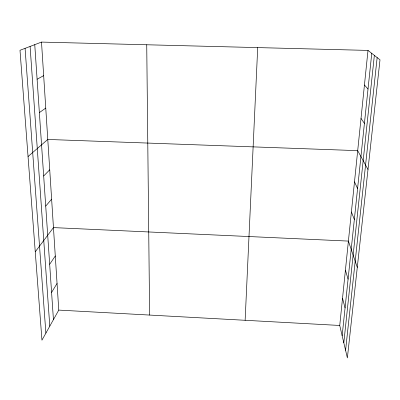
<?xml version="1.0" encoding="UTF-8"?>
<svg xmlns="http://www.w3.org/2000/svg" width="400" height="400" viewBox="0 0 400 400"><rect width="100%" height="100%" fill="white"/><g stroke="black" fill="none" stroke-linecap="round" stroke-linejoin="round"><path stroke-width="0.6" d="M245.13 320.29L257.705 47.595M368 50.41L380 59.81L347.375 357.915L339.735 325.465L368 50.41L41.505 42.085L20 50.285L41.95 340.17L58.77 310.095L41.505 42.085M342.15 335.735L371.76 53.355M343.81 342.775L374.355 55.39M345.585 350.31L377.155 57.585M51.585 292.415L57.055 283.465M49.675 264.305L55.285 255.98M35.26 251.795L53.455 227.605L348.405 241.09L357.28 267.405M45.72 206.11L51.625 199.165M43.675 175.99L49.73 169.8M28.045 156.53L47.775 139.455L357.695 150.65L368 169.475M39.365 112.605L45.755 108.095M37.1 79.235L43.665 75.655M58.77 310.095L339.735 325.465M364.445 85.01L368.02 89.02M361.01 118.405L364.415 123.405M354.495 181.815L357.58 188.585M351.4 211.945L354.34 219.51M345.42 270.145L348.085 279.155M342.53 298.255L345.07 307.915M25.08 48.35L45.885 333.14M30.09 46.44L49.785 326.16M34.75 44.66L53.435 319.63M146.73 44.765L149.62 315.065"/></g></svg>
